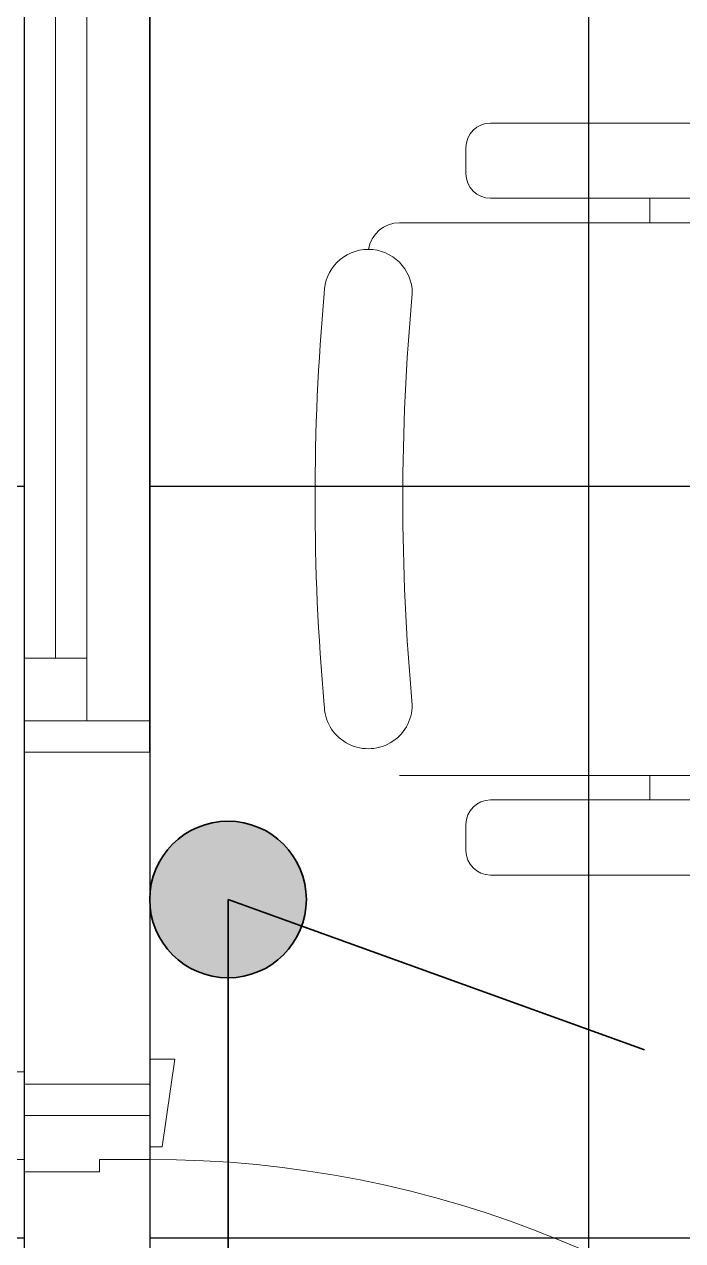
# Model space of a CAD drawing. Header units: inches. Extents: x -12418 to 57169, y -29325 to 19878.
# Drawn here: x 31350 to 31875, y -9002 to -8031 of the extents above; entities that cross this region are included whole.
import ezdxf
from ezdxf.enums import TextEntityAlignment as Align

# ---------------------------------------------------------------- set-up
doc = ezdxf.new("R2010")
doc.units = ezdxf.units.IN
doc.header["$LTSCALE"] = 25
doc.header["$MEASUREMENT"] = 0
doc.linetypes.add('DASHDOT', pattern=[25.4, 12.7, -6.35, 0, -6.35])
doc.layers.get('0').update_dxf_attribs({"color": 8})
for name, color, linetype, lineweight in [('00-Ground Floor$0$Aluminum', 251, 'Continuous', 5), ('00-Ground Floor$0$LOADING', 253, 'Continuous', 5), ('00-Ground Floor$0$Walls', 251, 'Continuous', 5), ('00-Ground Floor$0$Wooden Joinery', 251, 'Continuous', 5), ('E-LITE-CLNG-CNDT', 6, 'DASHDOT', 35), ('E-LITE-CTRL', 6, 'Continuous', 25), ('E-LITE-IDEN', 6, 'Continuous', 25), ('E-LITE-SWCH @ 100', 3, 'Continuous', 35)]:
    doc.layers.add(name, color=color, linetype=linetype, lineweight=lineweight)
doc.layers.add('00-Ground Floor$0$False Ceiling', color=251, linetype='Continuous')
doc.styles.add('DC_Simplex', font='SIMPLEX.shx', dxfattribs={"width": 0.7})

# ---------------------------------------------------------------- blocks, each defined once
blk = doc.blocks.new('00-Ground Floor$0$A$C5DAD61B4')
at = {"layer": '00-Ground Floor$0$Wooden Joinery'}
for points in [[(940, 959.06), (940, 969.06), (1010, 979.06), (1010, 959.06)], [(950, 859.06), (950, 849.06), (1020, 839.06), (1020, 859.06)]]:
    blk.add_lwpolyline(points, close=True, dxfattribs=at)
for points in [[(975, 859.06), (940, 859.06), (940, 899.07), (930, 899.07), (930, 959.06), (975, 959.06), (975, 859.06)], [(975, 859.06), (975, 959.06), (1000, 959.06), (1000, 859.06), (975, 859.06)]]:
    blk.add_lwpolyline(points, dxfattribs=at)
blk.add_arc((80, 859.06), 859.99, 272.66603, 0, dxfattribs=at)
blk = doc.blocks.new('00-Ground Floor$0$GF21018-P')
at = {"color": 0}
for p, q in [((-0.2207, 0.47563), (-0.2207, 0.0675)), ((0.22049, 0.47563), (0.22049, 0.0675)), ((-0.30021, 0.32259), (-0.30021, 0.14)), ((-0.24021, 0.32259), (-0.24021, 0.14)), ((0.24001, 0.32259), (0.24001, 0.14)), ((0.30001, 0.32259), (0.30001, 0.14)), ((-0.24021, 0.26708), (-0.2207, 0.26708)), ((0.22049, 0.26708), (0.24001, 0.26708)), ((-0.2806, 0.12039), (-0.25983, 0.12039)), ((0.25963, 0.12039), (0.2804, 0.12039))]:
    blk.add_line(p, q, dxfattribs=at)
for centre, radius, start, end in [((-0.2806, 0.14), 0.01962, 180, 270), ((-0.25983, 0.14), 0.01962, 270, 360), ((0.25963, 0.14), 0.01962, 180, 270), ((0.2804, 0.14), 0.01962, 270, 0), ((-0.16429, 0.0425), 0.03511, 90, 270), ((0, 1.84674), 1.77674, 264.69456, 275.30527), ((0.16409, 0.0425), 0.03511, 270, 90), ((-0.1957, 0.0675), 0.025, 180, 261.47208), ((0, 1.83136), 1.83136, 264.85322, 275.14698)]:
    blk.add_arc(centre, radius, start, end, dxfattribs=at)
blk = doc.blocks.new('00-Ground Floor$0$A$C37be4daf')
at = {"layer": '00-Ground Floor$0$Aluminum'}
for p, q in [((1416.01, 598.24), (216.01, 598.24)), ((241.01, 498.24), (241.01, 598.24)), ((291.01, 548.24), (291.01, 598.24)), ((291.01, 573.24), (1341.01, 573.24)), ((1391.01, 548.24), (241.01, 548.24)), ((1416.01, 498.24), (216.01, 498.24))]:
    blk.add_line(p, q, dxfattribs=at)
at = {"layer": '00-Ground Floor$0$Walls'}
blk.add_line((216.01, 498.24), (216.01, 598.24), dxfattribs=at)
blk = doc.blocks.new('00-Ground Floor$0$A$Ce9e1c4c3')
at = {"layer": '00-Ground Floor$0$False Ceiling', "color": 254}
for p, q in [((-68650.49, -13467.43, 0), (-68650.49, -2875.81, 0)), ((-68550.49, -7067.43, 0), (-68550.49, -10217.43, 0))]:
    blk.add_line(p, q, dxfattribs=at)
at = {"layer": '00-Ground Floor$0$False Ceiling', "color": 254, "linetype": 'Continuous'}
for p, q in [((-68200, -10217.43), (-68200, -7067.43)), ((-70450.49, -8400), (-68650.49, -8400)), ((-68550.49, -8400), (-64050.49, -8400)), ((-70450.49, -9000), (-68650.49, -9000)), ((-68550.49, -9000), (-64050.49, -9000))]:
    blk.add_line(p, q, dxfattribs=at)
blk = doc.blocks.new('00-Ground Floor')
at = {"layer": '00-Ground Floor$0$Walls'}
for p, q in [((31449.51, -8857.43, 0), (31449.51, -7067.43, 0)), ((31349.51, -8877.43, 0), (31449.51, -8877.43, 0))]:
    blk.add_line(p, q, dxfattribs=at)
at = {"rotation": 90}
blk.add_blockref('00-Ground Floor$0$A$C37be4daf', (31947.74, -8828.44, 0), dxfattribs=at)
at = {"layer": '00-Ground Floor$0$False Ceiling', "color": 254}
blk.add_blockref('00-Ground Floor$0$A$Ce9e1c4c3', (100000, 0), dxfattribs=at)
at = {"layer": '00-Ground Floor$0$LOADING', "extrusion": (-7.77426e-06, 2.24021e-05, 1), "xscale": 1000, "yscale": 1000, "zscale": 1000, "rotation": 269.9985892449481}
blk.add_blockref('00-Ground Floor$0$GF21018-P', (31581.42, -8410.47, -0.44), dxfattribs=at)
at = {"layer": '00-Ground Floor$0$Wooden Joinery', "rotation": 89.99999999999999}
blk.add_blockref('00-Ground Floor$0$A$C5DAD61B4', (32308.57, -9877.43, 0), dxfattribs=at)
blk = doc.blocks.new('*U36')
blk.add_hatch(color=256).paths.add_polyline_path([(0.625, -0.625, 1), (0.625, 0.625, 1)])
blk.add_line((0.625, 0), (3.9467, -1.1997))
blk.add_circle((0.625, 0), 0.625)
at = {"layer": 'E-LITE-CTRL', "style": 'DC_Simplex', "width": 0.7, "flags": 8}
blk.add_attdef('CONTROL', (-26.6267, -10.1165), '', height=2, rotation=360, dxfattribs=at)
at = {"layer": 'E-LITE-IDEN', "style": 'DC_Simplex', "width": 0.7, "flags": 8}
blk.add_attdef('TYPE', text='', height=2, rotation=360, dxfattribs=at).set_placement((-31.9908, -10.1165), align=Align.RIGHT)

msp = doc.modelspace()

# ---------------------------------------------------------------- linework, layer by layer
at = {"layer": 'E-LITE-CLNG-CNDT', "elevation": 0}
msp.add_lwpolyline([(31512.01, -8729.99), (31512.01, -9226.62, 0.414214), (31587.01, -9301.62), (32400, -9301.62)], format="xyb", dxfattribs=at)

# ---------------------------------------------------------------- block references
at = {"layer": 'E-LITE-CLNG-CNDT'}
msp.add_blockref('00-Ground Floor', (0, 0), dxfattribs=at)
at = {"layer": 'E-LITE-SWCH @ 100', "xscale": 100, "yscale": 100, "zscale": 100}
msp.add_blockref('*U36', (31449.51, -8729.99, 0), dxfattribs=at)

doc.saveas('drawing.dxf')
